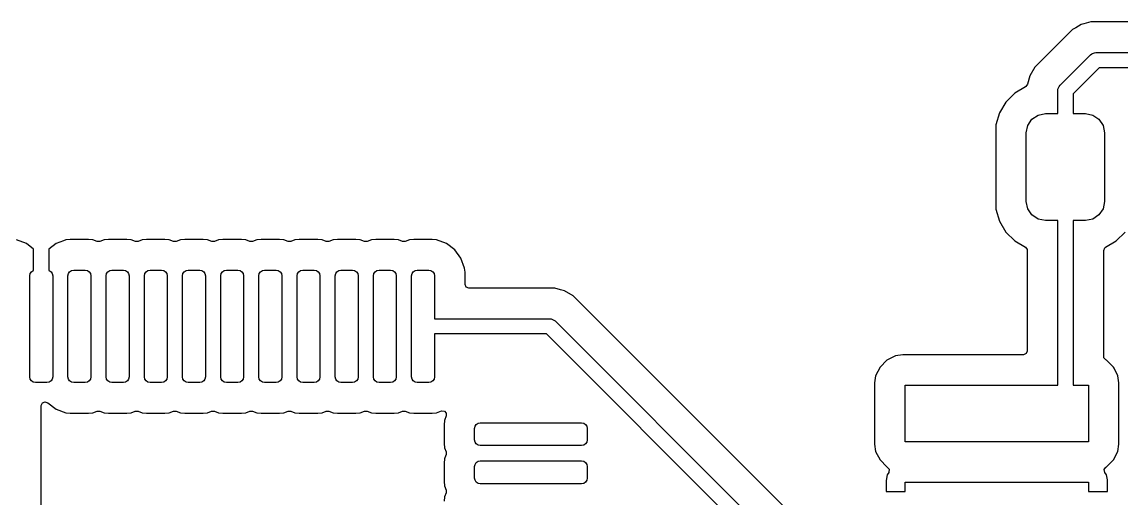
# Model space of a CAD drawing. Extents: x 5 to 95, y 1.8 to 60.
# Drawn here: x 44.34 to 58.74, y 36.16 to 42.4 of the extents above; entities that cross this region are included whole.
import ezdxf

# ---------------------------------------------------------------- set-up
doc = ezdxf.new("R2010")
doc.units = 0
doc.layers.add('BLACK', color=7, linetype='CONTINUOUS')

msp = doc.modelspace()

# ---------------------------------------------------------------- linework, layer by layer
at = {"layer": 'BLACK', "linetype": 'CONTINUOUS'}
for p, q in [((58.206811, 42.366391), (58.134457, 42.324617)), ((58.206813, 42.366391), (58.206811, 42.366391)), ((58.206814, 42.366392), (58.206813, 42.366391)), ((58.238637, 42.374919), (58.206814, 42.366392)), ((58.334104, 42.4005), (58.238637, 42.374919)), ((58.334107, 42.4005), (58.334104, 42.4005)), ((58.465892, 42.4005), (58.334107, 42.4005)), ((62.965892, 42.4005), (58.465892, 42.4005)), ((58.092685, 42.300499), (57.5995, 41.807314)), ((58.092686, 42.3005), (58.092685, 42.300499)), ((58.134457, 42.324617), (58.092686, 42.3005)), ((57.929289, 41.570711), (58.329289, 41.97071)), ((58.329289, 41.97071), (58.344442, 41.983147)), ((58.344442, 41.983147), (58.355, 41.98752)), ((58.355, 41.98752), (58.380491, 41.998079)), ((58.380491, 41.998079), (58.4, 42)), ((58.4, 42), (62.9, 42)), ((57.5995, 41.807314), (57.533608, 41.693188)), ((58.441421, 41.8), (58.1, 41.458578)), ((62.858578, 41.8), (58.441421, 41.8)), ((57.533607, 41.693184), (57.504279, 41.583732)), ((57.533608, 41.693188), (57.533607, 41.693184)), ((57.477102, 41.551744), (57.335635, 41.468081)), ((57.477646, 41.552066), (57.477102, 41.551744)), ((57.481449, 41.553979), (57.477646, 41.552066)), ((57.504279, 41.583732), (57.481449, 41.553979)), ((57.9, 41.5), (57.901921, 41.519509)), ((57.9, 41.2), (57.9, 41.5)), ((57.901921, 41.519509), (57.916853, 41.555557)), ((57.916853, 41.555557), (57.929289, 41.570711)), ((57.219417, 41.351862), (57.135756, 41.210399)), ((57.219421, 41.351867), (57.219417, 41.351862)), ((57.335632, 41.468078), (57.219421, 41.351867)), ((57.335635, 41.468081), (57.335632, 41.468078)), ((58.1, 41.458578), (58.1, 41.2)), ((57.135756, 41.210399), (57.089901, 41.052569)), ((57.641829, 41.18097), (57.7375, 41.2)), ((57.7375, 41.2), (57.9, 41.2)), ((58.1, 41.2), (58.2625, 41.2)), ((58.2625, 41.2), (58.358171, 41.18097)), ((57.50653, 41.045671), (57.560723, 41.126777)), ((57.560723, 41.126777), (57.641829, 41.18097)), ((58.358171, 41.18097), (58.439277, 41.126777)), ((58.439277, 41.126777), (58.49347, 41.045671)), ((57.089901, 41.052567), (57.087, 41.015696)), ((57.087, 41.015696), (57.087, 39.984303)), ((57.089901, 41.052569), (57.089901, 41.052567)), ((57.4875, 40.95), (57.50653, 41.045671)), ((57.4875, 40.05), (57.4875, 40.95)), ((58.49347, 41.045671), (58.5125, 40.95)), ((58.5125, 40.95), (58.5125, 40.05)), ((57.50653, 39.954329), (57.4875, 40.05)), ((58.5125, 40.05), (58.49347, 39.954329)), ((57.087, 39.984303), (57.089901, 39.947432)), ((57.089901, 39.947432), (57.089901, 39.94743)), ((57.089901, 39.94743), (57.135756, 39.7896)), ((57.560723, 39.873223), (57.50653, 39.954329)), ((58.49347, 39.954329), (58.439277, 39.873223)), ((57.135756, 39.7896), (57.219417, 39.648137)), ((57.641829, 39.81903), (57.560723, 39.873223)), ((57.7375, 39.8), (57.641829, 39.81903)), ((57.9, 39.8), (57.7375, 39.8)), ((57.9, 37.64), (57.9, 39.8)), ((58.2625, 39.8), (58.1, 39.8)), ((58.1, 39.8), (58.1, 37.64)), ((58.358171, 39.81903), (58.2625, 39.8)), ((58.439277, 39.873223), (58.358171, 39.81903)), ((57.219417, 39.648137), (57.219421, 39.648132)), ((57.219421, 39.648132), (57.335632, 39.531921)), ((58.664365, 39.531919), (58.780581, 39.648135)), ((44.392726, 39.496628), (44.264614, 39.544412)), ((44.4875, 39.425681), (44.392726, 39.496628)), ((44.782274, 39.496628), (44.6875, 39.425681)), ((44.782275, 39.496628), (44.782274, 39.496628)), ((44.782276, 39.496629), (44.782275, 39.496628)), ((44.876886, 39.531917), (44.782276, 39.496629)), ((44.910386, 39.544412), (44.876886, 39.531917)), ((44.910389, 39.544413), (44.910386, 39.544412)), ((44.967009, 39.550499), (44.910389, 39.544413)), ((44.967016, 39.550499), (44.967009, 39.550499)), ((45.207985, 39.5505), (44.967016, 39.550499)), ((45.264614, 39.544412), (45.207985, 39.5505)), ((45.320376, 39.523613), (45.264614, 39.544412)), ((45.354624, 39.523613), (45.320376, 39.523613)), ((45.410386, 39.544412), (45.354624, 39.523613)), ((45.410389, 39.544413), (45.410386, 39.544412)), ((45.467009, 39.550499), (45.410389, 39.544413)), ((45.467016, 39.550499), (45.467009, 39.550499)), ((45.707985, 39.5505), (45.467016, 39.550499)), ((45.764614, 39.544412), (45.707985, 39.5505)), ((45.820376, 39.523613), (45.764614, 39.544412)), ((45.854624, 39.523613), (45.820376, 39.523613)), ((45.910386, 39.544412), (45.854624, 39.523613)), ((45.910389, 39.544413), (45.910386, 39.544412)), ((45.967009, 39.550499), (45.910389, 39.544413)), ((45.967016, 39.550499), (45.967009, 39.550499)), ((46.207985, 39.5505), (45.967016, 39.550499)), ((46.264614, 39.544412), (46.207985, 39.5505)), ((46.320376, 39.523613), (46.264614, 39.544412)), ((46.354624, 39.523613), (46.320376, 39.523613)), ((46.410386, 39.544412), (46.354624, 39.523613)), ((46.410389, 39.544413), (46.410386, 39.544412)), ((46.467009, 39.550499), (46.410389, 39.544413)), ((46.467016, 39.550499), (46.467009, 39.550499)), ((46.707985, 39.5505), (46.467016, 39.550499)), ((46.764614, 39.544412), (46.707985, 39.5505)), ((46.820376, 39.523613), (46.764614, 39.544412)), ((46.854624, 39.523613), (46.820376, 39.523613)), ((46.910386, 39.544412), (46.854624, 39.523613)), ((46.910389, 39.544413), (46.910386, 39.544412)), ((46.967009, 39.550499), (46.910389, 39.544413)), ((46.967016, 39.550499), (46.967009, 39.550499)), ((47.207985, 39.5505), (46.967016, 39.550499)), ((47.264614, 39.544412), (47.207985, 39.5505)), ((47.320376, 39.523613), (47.264614, 39.544412)), ((47.354624, 39.523613), (47.320376, 39.523613)), ((47.410386, 39.544412), (47.354624, 39.523613)), ((47.410389, 39.544413), (47.410386, 39.544412)), ((47.467009, 39.550499), (47.410389, 39.544413)), ((47.467016, 39.550499), (47.467009, 39.550499)), ((47.707985, 39.5505), (47.467016, 39.550499)), ((47.764614, 39.544412), (47.707985, 39.5505)), ((47.820376, 39.523613), (47.764614, 39.544412)), ((47.854624, 39.523613), (47.820376, 39.523613)), ((47.910386, 39.544412), (47.854624, 39.523613)), ((47.910389, 39.544413), (47.910386, 39.544412)), ((47.967009, 39.550499), (47.910389, 39.544413)), ((47.967016, 39.550499), (47.967009, 39.550499)), ((48.207985, 39.5505), (47.967016, 39.550499)), ((48.264614, 39.544412), (48.207985, 39.5505)), ((48.320376, 39.523613), (48.264614, 39.544412)), ((48.354624, 39.523613), (48.320376, 39.523613)), ((48.410386, 39.544412), (48.354624, 39.523613)), ((48.410389, 39.544413), (48.410386, 39.544412)), ((48.467009, 39.550499), (48.410389, 39.544413)), ((48.467016, 39.550499), (48.467009, 39.550499)), ((48.707985, 39.5505), (48.467016, 39.550499)), ((48.764614, 39.544412), (48.707985, 39.5505)), ((48.820376, 39.523613), (48.764614, 39.544412)), ((48.854624, 39.523613), (48.820376, 39.523613)), ((48.910386, 39.544412), (48.854624, 39.523613)), ((48.910389, 39.544413), (48.910386, 39.544412)), ((48.967009, 39.550499), (48.910389, 39.544413)), ((48.967016, 39.550499), (48.967009, 39.550499)), ((49.207985, 39.5505), (48.967016, 39.550499)), ((49.264614, 39.544412), (49.207985, 39.5505)), ((49.320376, 39.523613), (49.264614, 39.544412)), ((49.354624, 39.523613), (49.320376, 39.523613)), ((49.410386, 39.544412), (49.354624, 39.523613)), ((49.410389, 39.544413), (49.410386, 39.544412)), ((49.467009, 39.550499), (49.410389, 39.544413)), ((49.467016, 39.550499), (49.467009, 39.550499)), ((49.707985, 39.5505), (49.467016, 39.550499)), ((49.764614, 39.544412), (49.707985, 39.5505)), ((49.892726, 39.496628), (49.764614, 39.544412)), ((50.002187, 39.414687), (49.892726, 39.496628)), ((57.335632, 39.531921), (57.335637, 39.531917)), ((57.335637, 39.531917), (57.475443, 39.449237)), ((58.524557, 39.449237), (58.664362, 39.531917)), ((58.664362, 39.531917), (58.664363, 39.531917)), ((58.664363, 39.531917), (58.664365, 39.531919)), ((44.4875, 39.145027), (44.4875, 39.425681)), ((44.6875, 39.425681), (44.6875, 39.145027)), ((50.084128, 39.305226), (50.002187, 39.414687)), ((57.475443, 39.449237), (57.497961, 39.419247)), ((57.497961, 39.419247), (57.4995, 39.407061)), ((57.4995, 39.407061), (57.4995, 38.089499)), ((58.5005, 39.407061), (58.514852, 39.441709)), ((58.5005, 38.017358), (58.5005, 39.407061)), ((58.514852, 39.441709), (58.524557, 39.449237)), ((50.131912, 39.177114), (50.084128, 39.305226)), ((44.4375, 39.075), (44.443209, 39.103701)), ((44.4375, 37.75), (44.4375, 39.075)), ((44.443209, 39.103701), (44.459467, 39.128033)), ((44.459467, 39.128033), (44.483799, 39.144291)), ((44.483799, 39.144291), (44.4875, 39.145027)), ((44.6875, 39.145027), (44.691201, 39.144291)), ((44.691201, 39.144291), (44.715533, 39.128033)), ((44.715533, 39.128033), (44.731791, 39.103701)), ((44.731791, 39.103701), (44.7375, 39.075)), ((44.7375, 39.075), (44.7375, 37.75)), ((44.9375, 39.075), (44.943209, 39.103701)), ((44.9375, 37.75), (44.9375, 39.075)), ((44.943209, 39.103701), (44.959467, 39.128033)), ((44.959467, 39.128033), (44.983799, 39.144291)), ((44.983799, 39.144291), (45.0125, 39.15)), ((45.0125, 39.15), (45.1625, 39.15)), ((45.1625, 39.15), (45.191201, 39.144291)), ((45.191201, 39.144291), (45.215533, 39.128033)), ((45.215533, 39.128033), (45.231791, 39.103701)), ((45.231791, 39.103701), (45.2375, 39.075)), ((45.2375, 39.075), (45.2375, 37.75)), ((45.4375, 39.075), (45.443209, 39.103701)), ((45.4375, 37.75), (45.4375, 39.075)), ((45.443209, 39.103701), (45.459467, 39.128033)), ((45.459467, 39.128033), (45.483799, 39.144291)), ((45.483799, 39.144291), (45.5125, 39.15)), ((45.5125, 39.15), (45.6625, 39.15)), ((45.6625, 39.15), (45.691201, 39.144291)), ((45.691201, 39.144291), (45.715533, 39.128033)), ((45.715533, 39.128033), (45.731791, 39.103701)), ((45.731791, 39.103701), (45.7375, 39.075)), ((45.7375, 39.075), (45.7375, 37.75)), ((45.9375, 39.075), (45.943209, 39.103701)), ((45.9375, 37.75), (45.9375, 39.075)), ((45.943209, 39.103701), (45.959467, 39.128033)), ((45.959467, 39.128033), (45.983799, 39.144291)), ((45.983799, 39.144291), (46.0125, 39.15)), ((46.0125, 39.15), (46.1625, 39.15)), ((46.1625, 39.15), (46.191201, 39.144291)), ((46.191201, 39.144291), (46.215533, 39.128033)), ((46.215533, 39.128033), (46.231791, 39.103701)), ((46.231791, 39.103701), (46.2375, 39.075)), ((46.2375, 39.075), (46.2375, 37.75)), ((46.4375, 39.075), (46.443209, 39.103701)), ((46.4375, 37.75), (46.4375, 39.075)), ((46.443209, 39.103701), (46.459467, 39.128033)), ((46.459467, 39.128033), (46.483799, 39.144291)), ((46.483799, 39.144291), (46.5125, 39.15)), ((46.5125, 39.15), (46.6625, 39.15)), ((46.6625, 39.15), (46.691201, 39.144291)), ((46.691201, 39.144291), (46.715533, 39.128033)), ((46.715533, 39.128033), (46.731791, 39.103701)), ((46.731791, 39.103701), (46.7375, 39.075)), ((46.7375, 39.075), (46.7375, 37.75)), ((46.9375, 39.075), (46.943209, 39.103701)), ((46.9375, 37.75), (46.9375, 39.075)), ((46.943209, 39.103701), (46.959467, 39.128033)), ((46.959467, 39.128033), (46.983799, 39.144291)), ((46.983799, 39.144291), (47.0125, 39.15)), ((47.0125, 39.15), (47.1625, 39.15)), ((47.1625, 39.15), (47.191201, 39.144291)), ((47.191201, 39.144291), (47.215533, 39.128033)), ((47.215533, 39.128033), (47.231791, 39.103701)), ((47.231791, 39.103701), (47.2375, 39.075)), ((47.2375, 39.075), (47.2375, 37.75)), ((47.4375, 39.075), (47.443209, 39.103701)), ((47.4375, 37.75), (47.4375, 39.075)), ((47.443209, 39.103701), (47.459467, 39.128033)), ((47.459467, 39.128033), (47.483799, 39.144291)), ((47.483799, 39.144291), (47.5125, 39.15)), ((47.5125, 39.15), (47.6625, 39.15)), ((47.6625, 39.15), (47.691201, 39.144291)), ((47.691201, 39.144291), (47.715533, 39.128033)), ((47.715533, 39.128033), (47.731791, 39.103701)), ((47.731791, 39.103701), (47.7375, 39.075)), ((47.7375, 39.075), (47.7375, 37.75)), ((47.9375, 39.075), (47.943209, 39.103701)), ((47.9375, 37.75), (47.9375, 39.075)), ((47.943209, 39.103701), (47.959467, 39.128033)), ((47.959467, 39.128033), (47.983799, 39.144291)), ((47.983799, 39.144291), (48.0125, 39.15)), ((48.0125, 39.15), (48.1625, 39.15)), ((48.1625, 39.15), (48.191201, 39.144291)), ((48.191201, 39.144291), (48.215533, 39.128033)), ((48.215533, 39.128033), (48.231791, 39.103701)), ((48.231791, 39.103701), (48.2375, 39.075)), ((48.2375, 39.075), (48.2375, 37.75)), ((48.4375, 39.075), (48.443209, 39.103701)), ((48.4375, 37.75), (48.4375, 39.075)), ((48.443209, 39.103701), (48.459467, 39.128033)), ((48.459467, 39.128033), (48.483799, 39.144291)), ((48.483799, 39.144291), (48.5125, 39.15)), ((48.5125, 39.15), (48.6625, 39.15)), ((48.6625, 39.15), (48.691201, 39.144291)), ((48.691201, 39.144291), (48.715533, 39.128033)), ((48.715533, 39.128033), (48.731791, 39.103701)), ((48.731791, 39.103701), (48.7375, 39.075)), ((48.7375, 39.075), (48.7375, 37.75)), ((48.9375, 39.075), (48.943209, 39.103701)), ((48.9375, 37.75), (48.9375, 39.075)), ((48.943209, 39.103701), (48.959467, 39.128033)), ((48.959467, 39.128033), (48.983799, 39.144291)), ((48.983799, 39.144291), (49.0125, 39.15)), ((49.0125, 39.15), (49.1625, 39.15)), ((49.1625, 39.15), (49.191201, 39.144291)), ((49.191201, 39.144291), (49.215533, 39.128033)), ((49.215533, 39.128033), (49.231791, 39.103701)), ((49.231791, 39.103701), (49.2375, 39.075)), ((49.2375, 39.075), (49.2375, 37.75)), ((49.4375, 39.075), (49.443209, 39.103701)), ((49.4375, 37.75), (49.4375, 39.075)), ((49.443209, 39.103701), (49.459467, 39.128033)), ((49.459467, 39.128033), (49.483799, 39.144291)), ((49.483799, 39.144291), (49.5125, 39.15)), ((49.5125, 39.15), (49.6625, 39.15)), ((49.6625, 39.15), (49.691201, 39.144291)), ((49.691201, 39.144291), (49.715533, 39.128033)), ((49.715533, 39.128033), (49.731791, 39.103701)), ((49.731791, 39.103701), (49.7375, 39.075)), ((49.7375, 39.075), (49.7375, 38.5125)), ((50.131912, 39.177112), (50.131912, 39.177114)), ((50.131913, 39.17711), (50.131912, 39.177112)), ((50.137999, 39.12049), (50.131913, 39.17711)), ((50.137999, 38.962), (50.137999, 39.12049)), ((50.152351, 38.927352), (50.137999, 38.962)), ((50.186999, 38.913), (50.152351, 38.927352)), ((51.311392, 38.913), (50.186999, 38.913)), ((51.311395, 38.913), (51.311392, 38.913)), ((51.387768, 38.892535), (51.311395, 38.913)), ((51.438686, 38.878892), (51.387768, 38.892535)), ((51.552814, 38.813), (51.438686, 38.878892)), ((52.217556, 38.148258), (51.552814, 38.813)), ((49.7375, 38.5125), (51.2455, 38.5125)), ((51.2455, 38.5125), (51.265009, 38.510579)), ((51.265009, 38.510579), (51.301057, 38.495647)), ((51.301057, 38.495647), (51.316211, 38.483211)), ((51.316211, 38.483211), (55.969421, 33.83)), ((51.204078, 38.3125), (49.7375, 38.3125)), ((49.7375, 38.3125), (49.7375, 37.75)), ((55.9, 33.616578), (51.204078, 38.3125)), ((52.694297, 37.671517), (52.217556, 38.148258)), ((55.868482, 38.040499), (55.774696, 38.025646)), ((57.4505, 38.040499), (55.868482, 38.040499)), ((57.485148, 38.054851), (57.4505, 38.040499)), ((57.4995, 38.089499), (57.485148, 38.054851)), ((55.661657, 37.968049), (55.57195, 37.878342)), ((55.661664, 37.968054), (55.661657, 37.968049)), ((55.774696, 38.025646), (55.661664, 37.968054)), ((58.502899, 38.002214), (58.5005, 38.017358)), ((58.527255, 37.973698), (58.502899, 38.002214)), ((58.538342, 37.96805), (58.527255, 37.973698)), ((58.62805, 37.878342), (58.538342, 37.96805)), ((44.443209, 37.721299), (44.4375, 37.75)), ((44.7375, 37.75), (44.731791, 37.721299)), ((44.943209, 37.721299), (44.9375, 37.75)), ((45.2375, 37.75), (45.231791, 37.721299)), ((45.443209, 37.721299), (45.4375, 37.75)), ((45.7375, 37.75), (45.731791, 37.721299)), ((45.943209, 37.721299), (45.9375, 37.75)), ((46.2375, 37.75), (46.231791, 37.721299)), ((46.443209, 37.721299), (46.4375, 37.75)), ((46.7375, 37.75), (46.731791, 37.721299)), ((46.943209, 37.721299), (46.9375, 37.75)), ((47.2375, 37.75), (47.231791, 37.721299)), ((47.443209, 37.721299), (47.4375, 37.75)), ((47.7375, 37.75), (47.731791, 37.721299)), ((47.943209, 37.721299), (47.9375, 37.75)), ((48.2375, 37.75), (48.231791, 37.721299)), ((48.443209, 37.721299), (48.4375, 37.75)), ((48.7375, 37.75), (48.731791, 37.721299)), ((48.943209, 37.721299), (48.9375, 37.75)), ((49.2375, 37.75), (49.231791, 37.721299)), ((49.443209, 37.721299), (49.4375, 37.75)), ((49.7375, 37.75), (49.731791, 37.721299)), ((55.514354, 37.765304), (55.504726, 37.704515)), ((55.514355, 37.765307), (55.514354, 37.765305)), ((55.514354, 37.765305), (55.514354, 37.765304)), ((55.571945, 37.878335), (55.514355, 37.765309)), ((55.514355, 37.765309), (55.514355, 37.765307)), ((55.57195, 37.878342), (55.571945, 37.878335)), ((58.628052, 37.878337), (58.62805, 37.878342)), ((58.628054, 37.878335), (58.628052, 37.878337)), ((58.635867, 37.863), (58.628054, 37.878335)), ((58.685646, 37.765304), (58.635867, 37.863)), ((58.700499, 37.671518), (58.685646, 37.765304)), ((44.459467, 37.696967), (44.443209, 37.721299)), ((44.483799, 37.680709), (44.459467, 37.696967)), ((44.5125, 37.675), (44.483799, 37.680709)), ((44.6625, 37.675), (44.5125, 37.675)), ((44.691201, 37.680709), (44.6625, 37.675)), ((44.715533, 37.696967), (44.691201, 37.680709)), ((44.731791, 37.721299), (44.715533, 37.696967)), ((44.959467, 37.696967), (44.943209, 37.721299)), ((44.983799, 37.680709), (44.959467, 37.696967)), ((45.0125, 37.675), (44.983799, 37.680709)), ((45.1625, 37.675), (45.0125, 37.675)), ((45.191201, 37.680709), (45.1625, 37.675)), ((45.215533, 37.696967), (45.191201, 37.680709)), ((45.231791, 37.721299), (45.215533, 37.696967)), ((45.459467, 37.696967), (45.443209, 37.721299)), ((45.483799, 37.680709), (45.459467, 37.696967)), ((45.5125, 37.675), (45.483799, 37.680709)), ((45.6625, 37.675), (45.5125, 37.675)), ((45.691201, 37.680709), (45.6625, 37.675)), ((45.715533, 37.696967), (45.691201, 37.680709)), ((45.731791, 37.721299), (45.715533, 37.696967)), ((45.959467, 37.696967), (45.943209, 37.721299)), ((45.983799, 37.680709), (45.959467, 37.696967)), ((46.0125, 37.675), (45.983799, 37.680709)), ((46.1625, 37.675), (46.0125, 37.675)), ((46.191201, 37.680709), (46.1625, 37.675)), ((46.215533, 37.696967), (46.191201, 37.680709)), ((46.231791, 37.721299), (46.215533, 37.696967)), ((46.459467, 37.696967), (46.443209, 37.721299)), ((46.483799, 37.680709), (46.459467, 37.696967)), ((46.5125, 37.675), (46.483799, 37.680709)), ((46.6625, 37.675), (46.5125, 37.675)), ((46.691201, 37.680709), (46.6625, 37.675)), ((46.715533, 37.696967), (46.691201, 37.680709)), ((46.731791, 37.721299), (46.715533, 37.696967)), ((46.959467, 37.696967), (46.943209, 37.721299)), ((46.983799, 37.680709), (46.959467, 37.696967)), ((47.0125, 37.675), (46.983799, 37.680709)), ((47.1625, 37.675), (47.0125, 37.675)), ((47.191201, 37.680709), (47.1625, 37.675)), ((47.215533, 37.696967), (47.191201, 37.680709)), ((47.231791, 37.721299), (47.215533, 37.696967)), ((47.459467, 37.696967), (47.443209, 37.721299)), ((47.483799, 37.680709), (47.459467, 37.696967)), ((47.5125, 37.675), (47.483799, 37.680709)), ((47.6625, 37.675), (47.5125, 37.675)), ((47.691201, 37.680709), (47.6625, 37.675)), ((47.715533, 37.696967), (47.691201, 37.680709)), ((47.731791, 37.721299), (47.715533, 37.696967)), ((47.959467, 37.696967), (47.943209, 37.721299)), ((47.983799, 37.680709), (47.959467, 37.696967)), ((48.0125, 37.675), (47.983799, 37.680709)), ((48.1625, 37.675), (48.0125, 37.675)), ((48.191201, 37.680709), (48.1625, 37.675)), ((48.215533, 37.696967), (48.191201, 37.680709)), ((48.231791, 37.721299), (48.215533, 37.696967)), ((48.459467, 37.696967), (48.443209, 37.721299)), ((48.483799, 37.680709), (48.459467, 37.696967)), ((48.5125, 37.675), (48.483799, 37.680709)), ((48.6625, 37.675), (48.5125, 37.675)), ((48.691201, 37.680709), (48.6625, 37.675)), ((48.715533, 37.696967), (48.691201, 37.680709)), ((48.731791, 37.721299), (48.715533, 37.696967)), ((48.959467, 37.696967), (48.943209, 37.721299)), ((48.983799, 37.680709), (48.959467, 37.696967)), ((49.0125, 37.675), (48.983799, 37.680709)), ((49.1625, 37.675), (49.0125, 37.675)), ((49.191201, 37.680709), (49.1625, 37.675)), ((49.215533, 37.696967), (49.191201, 37.680709)), ((49.231791, 37.721299), (49.215533, 37.696967)), ((49.459467, 37.696967), (49.443209, 37.721299)), ((49.483799, 37.680709), (49.459467, 37.696967)), ((49.5125, 37.675), (49.483799, 37.680709)), ((49.6625, 37.675), (49.5125, 37.675)), ((49.691201, 37.680709), (49.6625, 37.675)), ((49.715533, 37.696967), (49.691201, 37.680709)), ((49.731791, 37.721299), (49.715533, 37.696967)), ((52.727018, 37.638796), (52.694297, 37.671517)), ((55.566352, 34.799461), (52.727018, 37.638796)), ((55.504726, 37.704515), (55.4995, 37.671517)), ((55.4995, 37.671517), (55.4995, 36.868482)), ((55.9, 36.9), (55.9, 37.64)), ((55.9, 37.64), (57.9, 37.64)), ((58.1, 37.64), (58.3, 37.64)), ((58.3, 37.64), (58.3, 36.9)), ((58.700499, 37.664629), (58.700499, 37.671518)), ((58.7005, 36.868481), (58.700499, 37.664629)), ((44.588, 37.376), (44.602352, 37.410648)), ((44.588, 34.190676), (44.588, 37.376)), ((44.602352, 37.410648), (44.637, 37.425)), ((44.637, 37.425), (44.637829, 37.425)), ((44.637829, 37.425), (44.669586, 37.411848)), ((44.669586, 37.411848), (44.670009, 37.412413)), ((44.670009, 37.412413), (44.672219, 37.410758)), ((44.672219, 37.410758), (44.672471, 37.410654)), ((44.672471, 37.410654), (44.672805, 37.410319)), ((44.672805, 37.410319), (44.672812, 37.410313)), ((44.672812, 37.410313), (44.672813, 37.410313)), ((44.672813, 37.410313), (44.675213, 37.408516)), ((44.675213, 37.408516), (44.782276, 37.32837)), ((44.782276, 37.32837), (44.910381, 37.280589)), ((44.910381, 37.280589), (44.910389, 37.280587)), ((44.910389, 37.280587), (44.967008, 37.2745)), ((44.967008, 37.2745), (44.967015, 37.2745)), ((44.967015, 37.2745), (45.20799, 37.2745)), ((45.20799, 37.2745), (45.207991, 37.274501)), ((45.207991, 37.274501), (45.264609, 37.280586)), ((45.264609, 37.280586), (45.318949, 37.300854)), ((45.318949, 37.300854), (45.320376, 37.301386)), ((45.320376, 37.301386), (45.354622, 37.301386)), ((45.354622, 37.301386), (45.410385, 37.280588)), ((45.410385, 37.280588), (45.410389, 37.280587)), ((45.410389, 37.280587), (45.467008, 37.2745)), ((45.467008, 37.2745), (45.467015, 37.2745)), ((45.467015, 37.2745), (45.70799, 37.2745)), ((45.70799, 37.2745), (45.707991, 37.274501)), ((45.707991, 37.274501), (45.764609, 37.280586)), ((45.764609, 37.280586), (45.818949, 37.300854)), ((45.818949, 37.300854), (45.820376, 37.301386)), ((45.820376, 37.301386), (45.854622, 37.301386)), ((45.854622, 37.301386), (45.910385, 37.280588)), ((45.910385, 37.280588), (45.910389, 37.280587)), ((45.910389, 37.280587), (45.967008, 37.2745)), ((45.967008, 37.2745), (45.967015, 37.2745)), ((45.967015, 37.2745), (46.20799, 37.2745)), ((46.20799, 37.2745), (46.207991, 37.274501)), ((46.207991, 37.274501), (46.264609, 37.280586)), ((46.264609, 37.280586), (46.318949, 37.300854)), ((46.318949, 37.300854), (46.320376, 37.301386)), ((46.320376, 37.301386), (46.354622, 37.301386)), ((46.354622, 37.301386), (46.410385, 37.280588)), ((46.410385, 37.280588), (46.410389, 37.280587)), ((46.410389, 37.280587), (46.467008, 37.2745)), ((46.467008, 37.2745), (46.467015, 37.2745)), ((46.467015, 37.2745), (46.70799, 37.2745)), ((46.70799, 37.2745), (46.707991, 37.274501)), ((46.707991, 37.274501), (46.764609, 37.280586)), ((46.764609, 37.280586), (46.818949, 37.300854)), ((46.818949, 37.300854), (46.820376, 37.301386)), ((46.820376, 37.301386), (46.854622, 37.301386)), ((46.854622, 37.301386), (46.910385, 37.280588)), ((46.910385, 37.280588), (46.910389, 37.280587)), ((46.910389, 37.280587), (46.967008, 37.2745)), ((46.967008, 37.2745), (46.967015, 37.2745)), ((46.967015, 37.2745), (47.20799, 37.2745)), ((47.20799, 37.2745), (47.207991, 37.274501)), ((47.207991, 37.274501), (47.264609, 37.280586)), ((47.264609, 37.280586), (47.318949, 37.300854)), ((47.318949, 37.300854), (47.320376, 37.301386)), ((47.320376, 37.301386), (47.354622, 37.301386)), ((47.354622, 37.301386), (47.410385, 37.280588)), ((47.410385, 37.280588), (47.410389, 37.280587)), ((47.410389, 37.280587), (47.467008, 37.2745)), ((47.467008, 37.2745), (47.467015, 37.2745)), ((47.467015, 37.2745), (47.70799, 37.2745)), ((47.70799, 37.2745), (47.707991, 37.274501)), ((47.707991, 37.274501), (47.764609, 37.280586)), ((47.764609, 37.280586), (47.818949, 37.300854)), ((47.818949, 37.300854), (47.820376, 37.301386)), ((47.820376, 37.301386), (47.854622, 37.301386)), ((47.854622, 37.301386), (47.910385, 37.280588)), ((47.910385, 37.280588), (47.910389, 37.280587)), ((47.910389, 37.280587), (47.967008, 37.2745)), ((47.967008, 37.2745), (47.967015, 37.2745)), ((47.967015, 37.2745), (48.20799, 37.2745)), ((48.20799, 37.2745), (48.207991, 37.274501)), ((48.207991, 37.274501), (48.264609, 37.280586)), ((48.264609, 37.280586), (48.318949, 37.300854)), ((48.318949, 37.300854), (48.320376, 37.301386)), ((48.320376, 37.301386), (48.354622, 37.301386)), ((48.354622, 37.301386), (48.410385, 37.280588)), ((48.410385, 37.280588), (48.410389, 37.280587)), ((48.410389, 37.280587), (48.467008, 37.2745)), ((48.467008, 37.2745), (48.467015, 37.2745)), ((48.467015, 37.2745), (48.70799, 37.2745)), ((48.70799, 37.2745), (48.707991, 37.274501)), ((48.707991, 37.274501), (48.764609, 37.280586)), ((48.764609, 37.280586), (48.818949, 37.300854)), ((48.818949, 37.300854), (48.820376, 37.301386)), ((48.820376, 37.301386), (48.854622, 37.301386)), ((48.854622, 37.301386), (48.910385, 37.280588)), ((48.910385, 37.280588), (48.910389, 37.280587)), ((48.910389, 37.280587), (48.967008, 37.2745)), ((48.967008, 37.2745), (48.967015, 37.2745)), ((48.967015, 37.2745), (49.20799, 37.2745)), ((49.20799, 37.2745), (49.207991, 37.274501)), ((49.207991, 37.274501), (49.264609, 37.280586)), ((49.264609, 37.280586), (49.318949, 37.300854)), ((49.318949, 37.300854), (49.320376, 37.301386)), ((49.320376, 37.301386), (49.354622, 37.301386)), ((49.354622, 37.301386), (49.410385, 37.280588)), ((49.410385, 37.280588), (49.410389, 37.280587)), ((49.410389, 37.280587), (49.467008, 37.2745)), ((49.467008, 37.2745), (49.467015, 37.2745)), ((49.467015, 37.2745), (49.70799, 37.2745)), ((49.70799, 37.2745), (49.707991, 37.274501)), ((49.707991, 37.274501), (49.76461, 37.280586)), ((49.76461, 37.280586), (49.764618, 37.280589)), ((49.764618, 37.280589), (49.829109, 37.304643)), ((49.829109, 37.304643), (49.866588, 37.303305)), ((49.868087, 37.17711), (49.862, 37.120491)), ((49.866588, 37.303305), (49.892143, 37.275857)), ((49.868089, 37.177118), (49.868087, 37.17711)), ((49.892143, 37.241609), (49.868089, 37.177118)), ((49.892143, 37.275857), (49.892143, 37.241609)), ((49.862, 37.120491), (49.862, 36.879509)), ((50.2625, 37.075), (50.268209, 37.103701)), ((50.2625, 36.925), (50.2625, 37.075)), ((50.268209, 37.103701), (50.284467, 37.128033)), ((50.284467, 37.128033), (50.308799, 37.144291)), ((50.308799, 37.144291), (50.3375, 37.15)), ((50.3375, 37.15), (51.6625, 37.15)), ((51.6625, 37.15), (51.691201, 37.144291)), ((51.691201, 37.144291), (51.715533, 37.128033)), ((51.715533, 37.128033), (51.731791, 37.103701)), ((51.731791, 37.103701), (51.7375, 37.075)), ((51.7375, 37.075), (51.7375, 36.925)), ((49.862, 36.879509), (49.868087, 36.822888)), ((50.268209, 36.896299), (50.2625, 36.925)), ((50.284467, 36.871967), (50.268209, 36.896299)), ((51.731791, 36.896299), (51.715533, 36.871967)), ((51.7375, 36.925), (51.731791, 36.896299)), ((58.3, 36.9), (55.9, 36.9)), ((49.868087, 36.822888), (49.888886, 36.767123)), ((49.888886, 36.767123), (49.888886, 36.732876)), ((50.308799, 36.855709), (50.284467, 36.871967)), ((50.3375, 36.85), (50.308799, 36.855709)), ((51.6625, 36.85), (50.3375, 36.85)), ((51.691201, 36.855709), (51.6625, 36.85)), ((51.715533, 36.871967), (51.691201, 36.855709)), ((55.4995, 36.868482), (55.514353, 36.774696)), ((55.514353, 36.774696), (55.571945, 36.661664)), ((58.628054, 36.661664), (58.685644, 36.77469)), ((58.685644, 36.774692), (58.685646, 36.774696)), ((58.685644, 36.77469), (58.685644, 36.774692)), ((58.685646, 36.774696), (58.7005, 36.868481)), ((49.868087, 36.67711), (49.862, 36.620491)), ((49.862, 36.620491), (49.862, 36.379509)), ((49.873339, 36.691191), (49.868087, 36.677111)), ((49.868087, 36.677111), (49.868087, 36.67711)), ((49.888886, 36.732876), (49.873339, 36.691191)), ((50.2625, 36.575), (50.268209, 36.603701)), ((50.268209, 36.603701), (50.284467, 36.628033)), ((50.284467, 36.628033), (50.308799, 36.644291)), ((50.308799, 36.644291), (50.3375, 36.65)), ((50.3375, 36.65), (51.6625, 36.65)), ((51.6625, 36.65), (51.691201, 36.644291)), ((51.691201, 36.644291), (51.715533, 36.628033)), ((51.715533, 36.628033), (51.731791, 36.603701)), ((51.731791, 36.603701), (51.7375, 36.575)), ((55.571945, 36.661664), (55.57195, 36.661657)), ((55.57195, 36.661657), (55.661654, 36.571953)), ((58.538342, 36.57195), (58.62805, 36.661658)), ((58.62805, 36.661659), (58.628054, 36.661664)), ((58.62805, 36.661658), (58.62805, 36.661659)), ((50.2625, 36.425), (50.2625, 36.575)), ((51.7375, 36.575), (51.7375, 36.425)), ((55.664503, 36.467542), (55.65, 36.394629)), ((55.661654, 36.571953), (55.661659, 36.571949)), ((55.661659, 36.571949), (55.666696, 36.569383)), ((55.68519, 36.498503), (55.664503, 36.467542)), ((55.666696, 36.569383), (55.69105, 36.540863)), ((55.688105, 36.503476), (55.68519, 36.498503)), ((55.69105, 36.540863), (55.688105, 36.503476)), ((58.507492, 36.535284), (58.528327, 36.566467)), ((58.514809, 36.498501), (58.507492, 36.535284)), ((58.535496, 36.467541), (58.514809, 36.498501)), ((58.528327, 36.566467), (58.533293, 36.569377)), ((58.533293, 36.569377), (58.538342, 36.57195)), ((58.548629, 36.401517), (58.535496, 36.467541)), ((49.862, 36.379509), (49.868087, 36.322888)), ((49.868087, 36.322888), (49.888886, 36.267123)), ((50.268209, 36.396299), (50.2625, 36.425)), ((50.284467, 36.371967), (50.268209, 36.396299)), ((50.308799, 36.355709), (50.284467, 36.371967)), ((50.3375, 36.35), (50.308799, 36.355709)), ((51.6625, 36.35), (50.3375, 36.35)), ((51.691201, 36.355709), (51.6625, 36.35)), ((51.715533, 36.371967), (51.691201, 36.355709)), ((51.731791, 36.396299), (51.715533, 36.371967)), ((51.7375, 36.425), (51.731791, 36.396299)), ((55.65, 36.394629), (55.65, 36.25)), ((55.9, 36.25), (55.9, 36.37)), ((55.9, 36.37), (58.3, 36.37)), ((58.3, 36.37), (58.3, 36.25)), ((58.549999, 36.394631), (58.548629, 36.401517)), ((58.55, 36.394624), (58.549999, 36.394631)), ((58.55, 36.25), (58.55, 36.394624)), ((49.868087, 36.17711), (49.862, 36.120491)), ((49.888886, 36.232876), (49.868087, 36.177111)), ((49.868087, 36.177111), (49.868087, 36.17711)), ((49.888886, 36.267123), (49.888886, 36.232876)), ((55.65, 36.25), (55.9, 36.25)), ((58.3, 36.25), (58.55, 36.25))]:
    msp.add_line(p, q, dxfattribs=at)

doc.saveas('drawing.dxf')
